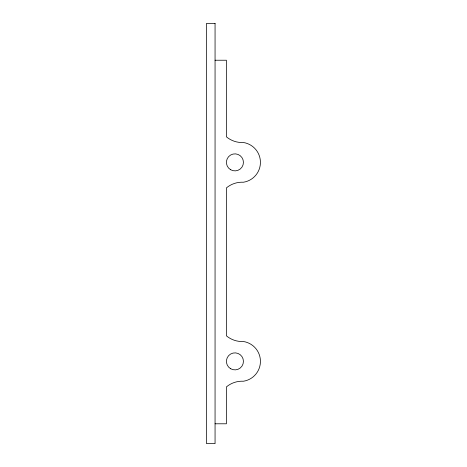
<?xml version="1.0" encoding="UTF-8"?>
<svg xmlns="http://www.w3.org/2000/svg" width="467" height="467" viewBox="0 0 467 467"><rect width="100%" height="100%" fill="white"/><g stroke="black" fill="none" stroke-linecap="round" stroke-linejoin="round"><path stroke-width="0.7" d="M215.059 60.231L226.407 60.231L226.407 136.837A24.494 24.494 0 0 0 243.43 142.511A20.099 20.099 0 0 1 243.43 182.229A24.494 24.494 0 0 0 226.407 187.903L226.407 335.837A24.494 24.494 0 0 0 243.43 341.511A20.099 20.099 0 0 1 243.43 381.23A24.494 24.494 0 0 0 226.407 386.909L226.407 423.791L215.059 423.791M215.059 23.35L206.548 23.35L206.548 443.65L215.059 443.65L215.059 23.35M230.663 368.743A8.511 8.511 0 0 0 243.43 361.37A8.511 8.511 0 0 0 230.663 354.004A8.511 8.511 0 0 0 230.663 368.743M230.663 169.743A8.511 8.511 0 0 0 243.43 162.37A8.511 8.511 0 0 0 230.663 154.997A8.511 8.511 0 0 0 230.663 169.743"/></g></svg>
